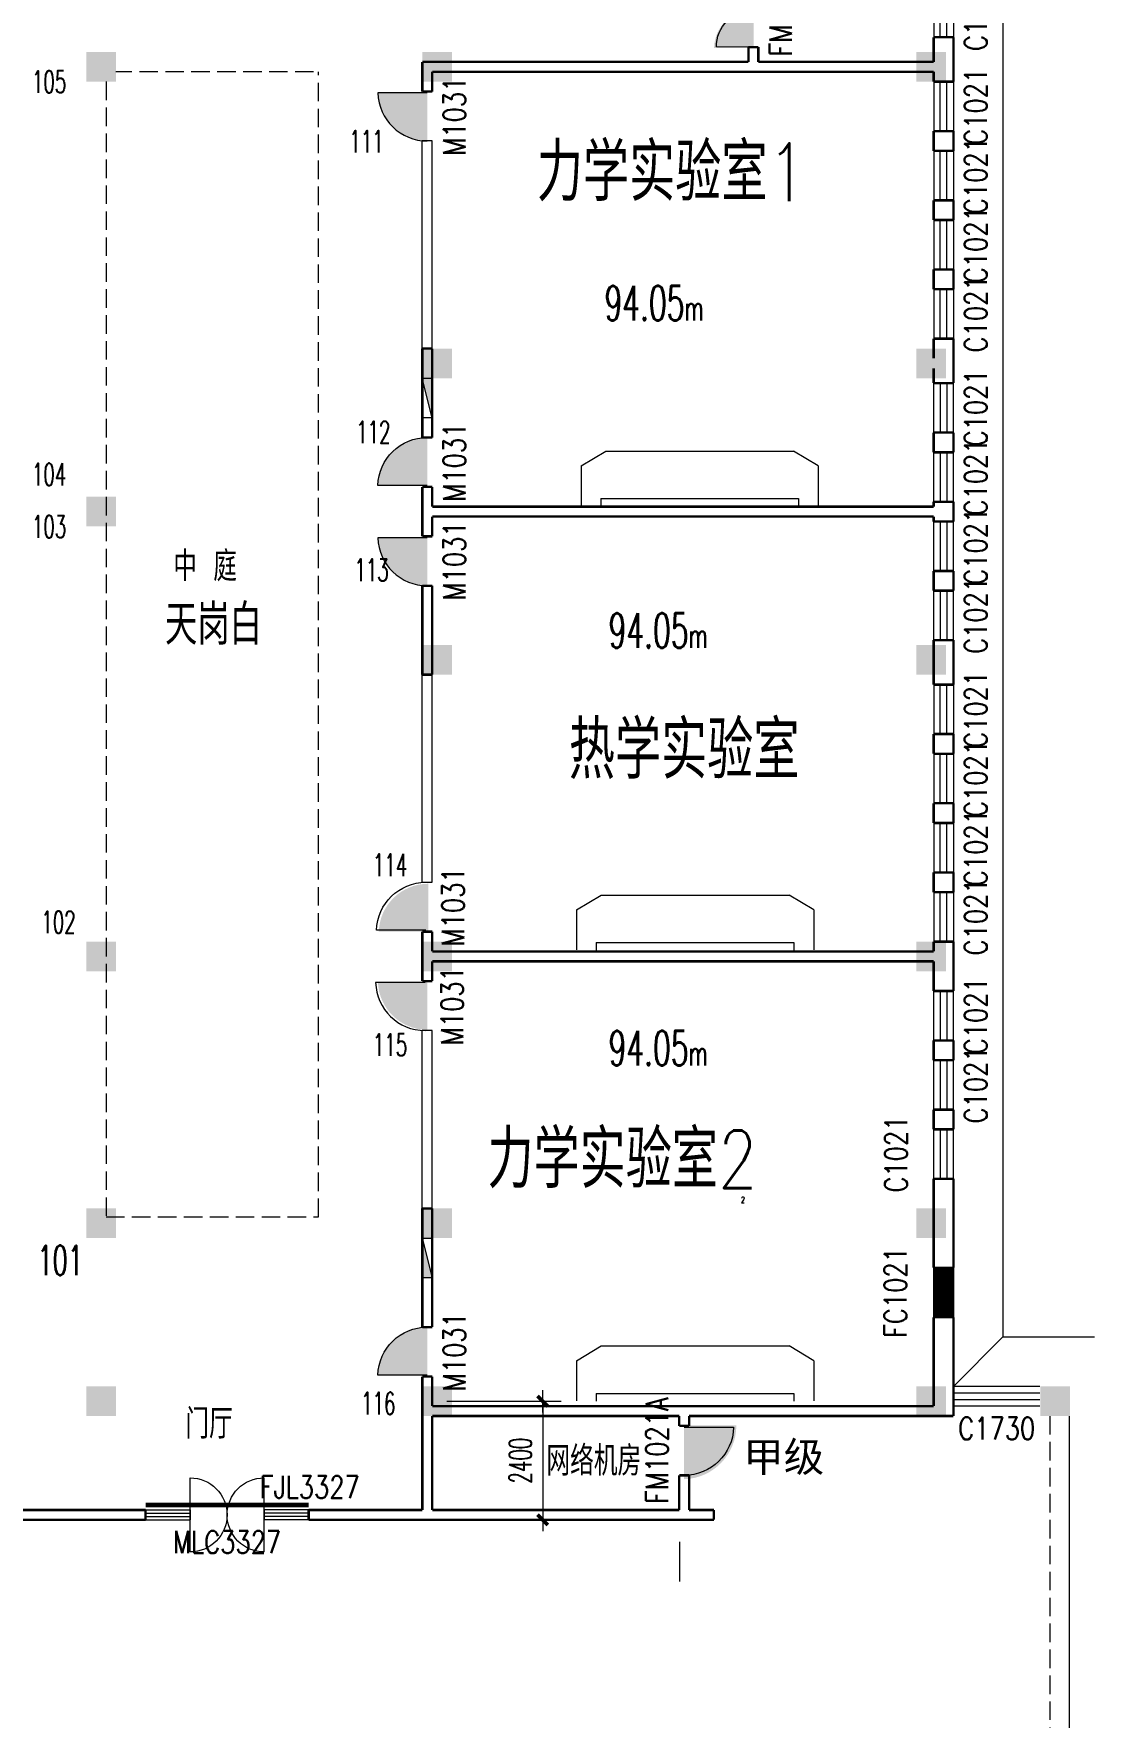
# Model space of a CAD drawing. Extents: x 1575758 to 1999219, y -897052 to -636879.
# Drawn here: x 1661343 to 1682808, y -694985 to -660918 of the extents above; entities that cross this region are included whole.
import ezdxf
from ezdxf.enums import TextEntityAlignment as Align

# ---------------------------------------------------------------- set-up
doc = ezdxf.new("R2010")
doc.units = 0
doc.header["$LTSCALE"] = 1500
doc.header["$MEASUREMENT"] = 0
doc.linetypes.add('DASH', pattern=[0.35, 0.25, -0.1])
doc.layers.get('0').update_dxf_attribs({"linetype": 'CONTINUOUS', "lineweight": 5})
doc.layers.get('DEFPOINTS').update_dxf_attribs({"linetype": 'CONTINUOUS', "lineweight": 5})
for name, color, linetype, lineweight in [('AXIS', 7, 'CONTINUOUS', 5), ('COLUMN', 7, 'CONTINUOUS', 5), ('PUB_TEXT', 7, 'CONTINUOUS', 5), ('U型玻璃', 7, 'CONTINUOUS', 5), ('WALL', 7, 'CONTINUOUS', 5), ('WINDOW', 7, 'CONTINUOUS', 0), ('WINDOW_TEXT', 7, 'CONTINUOUS', 5), ('我的', 7, 'CONTINUOUS', 5), ('散水', 7, 'CONTINUOUS', 5), ('消火栓', 7, 'CONTINUOUS', 5), ('看线', 7, 'CONTINUOUS', 5), ('虚线', 7, 'DASH', 5), ('防火卷帘', 7, 'CONTINUOUS', 5), ('防火卷帘名称', 7, 'CONTINUOUS', 5)]:
    doc.layers.add(name, color=color, linetype=linetype, lineweight=lineweight)
doc.layers.add('防火门', color=10, linetype='CONTINUOUS')
doc.layers.add('防盗门', color=180, linetype='CONTINUOUS')
doc.styles.add('_SIMPLEX', font='SIMPLEX.shx', dxfattribs={"width": 0.6})
doc.styles.add('DIM_FONT', font='romans.shx', dxfattribs={"width": 0.6})
doc.styles.add('H1', font='romans.shx', dxfattribs={"width": 1.2, "bigfont": 'hztxt.shx'})
doc.styles.add('HZ4', font='')
doc.styles.add('SIMPLEX', font='SIMPLEX.SHX', dxfattribs={"width": 0.6})
doc.styles.get('HZ4').set_extended_font_data('SimSun')
doc.dimstyles.new('NORMAL', dxfattribs={"dimscale": 1.5, "dimtxt": 300, "dimasz": 1, "dimexe": 250, "dimexo": 300, "dimgap": 150, "dimtad": 1, "dimdec": 0, "dimdsep": 46, "dimtxsty": 'DIM_FONT', "dimblk1": '_DIMX', "dimblk2": '_DIMX', "dimsah": 1, "dimcen": 2.5, "dimdle": 0.3, "dimclrd": 256, "dimclre": 256, "dimclrt": 256, "dimadec": 0, "dimazin": 0, "dimtfac": 1, "dimtdec": 0, "dimtix": 1, "dimtmove": 2, "dimatfit": 3, "dimldrblk": '_DIMX', "dimfxl": 1, "dimtvp": 1, "dimtolj": 1, "dimtzin": 0, "dimlwd": -1, "dimlwe": -1, "dimarcsym": 0})

# ---------------------------------------------------------------- blocks, each defined once
blk = doc.blocks.new('_DIMX')
blk.add_line((-150, 0), (150, 0))
at = {"const_width": 50}
blk.add_lwpolyline([(-70, -70), (70, 70)], dxfattribs=at)
blk = doc.blocks.new('*D379')
at = {"layer": 'AXIS'}
for p, q in [((1669702, -688591), (1672019, -688591)), ((1671644, -688592), (1671644, -690989)), ((1669702, -690991), (1672019, -690991))]:
    blk.add_line(p, q, dxfattribs=at)
at = {"layer": 'DEFPOINTS', "color": 0, "lineweight": 5}
for p in [(1669252, -688591), (1669252, -690991), (1671644, -690991)]:
    blk.add_point(p, dxfattribs=at)
at = {"layer": 'AXIS', "xscale": 1.5, "yscale": 1.5, "zscale": 1.5}
for p, rotation in [((1671644, -688591), 90), ((1671644, -690991), 270)]:
    blk.add_blockref('_DIMX', p, dxfattribs=dict(at, rotation=rotation))
at = {"layer": 'AXIS', "insert": (1671194, -689791), "char_height": 450, "attachment_point": 5, "rotation": 90, "style": 'DIM_FONT'}
blk.add_mtext('\\A1;2400', dxfattribs=at)
blk = doc.blocks.new('M_A2ZXL')
blk.add_line((-0.472, 0), (-0.472, -1))
blk.add_arc((-0.5, 0), 1, 271.6231, 0)
blk = doc.blocks.new('_FZH')
blk.add_solid([(0.5, -0.5), (-0.5, -0.5), (0.5, 0.5), (-0.5, 0.5)])
blk = doc.blocks.new('M_A3PTU')
for p, q in [((-0.5, 0), (-0.499, -0.498)), ((0.5, 0), (0.499, -0.498))]:
    blk.add_line(p, q)
for centre, start, end in [((-0.498, -0.001), 269.885, 0.0763), ((0.498, -0.001), 179.9237, 270.115)]:
    blk.add_arc(centre, 0.498, start, end)
blk = doc.blocks.new('M_A10JJG')
for p, q in [((-0.5, -0.5), (-0.5, 0.5)), ((0.5, -0.5), (0.5, 0.5))]:
    blk.add_line(p, q)
for centre, start, end in [((-0.5, 0), 270, 90), ((0.5, 0), 90, 270)]:
    blk.add_arc(centre, 0.5, start, end)
blk = doc.blocks.new('A$C68C06AB7')
at = {"layer": '消火栓'}
blk.add_hatch(color=256, dxfattribs=at).paths.add_polyline_path([(800, 200), (0, 200), (800, 0)])
blk.add_line((0, 200), (800, 0), dxfattribs=at)
blk.add_lwpolyline([(0, 200), (0, 0), (800, 0), (800, 200)], close=True, dxfattribs=at)
blk = doc.blocks.new('_WBLK')
for p, q in [((-0.5, 0.5), (0.5, 0.5)), ((0.5, 0.167), (-0.5, 0.167)), ((0.5, -0.167), (-0.5, -0.167)), ((-0.5, -0.5), (0.5, -0.5))]:
    blk.add_line(p, q)
at = {"layer": 'WINDOW_TEXT', "style": 'SIMPLEX', "flags": 9}
blk.add_attdef('A', text='', height=1, dxfattribs=at).set_placement((0, 1.5), align=Align.MIDDLE)

msp = doc.modelspace()

# ---------------------------------------------------------------- hatches: boundary and pattern name
at = {"layer": '我的', "lineweight": 5}
h = msp.add_hatch(dxfattribs=at)
h.set_pattern_fill('ANSI31', color=0, style=0)
h.set_pattern_definition([(45, (0, 0), (-0.088388347648, 0.088388347648), [])])
h.paths.add_polyline_path([(1679957.7, -685889.3), (1679824.4, -685889.3), (1679824.4, -686889.3), (1679957.7, -686889.3)])
h.paths.add_polyline_path([(1679824.4, -685889.3), (1679691.1, -685889.3), (1679691.1, -686889.3), (1679824.4, -686889.3)])
h.paths.add_polyline_path([(1679691.1, -685889.3), (1679557.7, -685889.3), (1679557.7, -686889.3), (1679691.1, -686889.3)])
at = {"layer": '防火门'}
for points in [[(1675911.3, -661205.3), (1675111.7, -661205.3, -0.4059403), (1675911.3, -660428)], [(1674505.1, -689078.4), (1674505.1, -690167, 0.4059403), (1675563.2, -689078.4)]]:
    msp.add_hatch(color=256, dxfattribs=at).paths.add_polyline_path(points)
at = {"layer": '防盗门'}
for points in [[(1669308, -662118.1), (1668308.4, -662118.1, 0.4059403), (1669308, -663089.8)], [(1669308, -670061.6), (1668308.4, -670061.6, -0.4059403), (1669308, -669089.9)], [(1669308, -671118.1), (1668308.4, -671118.1, 0.4059403), (1669308, -672089.8)], [(1669326.6, -679091.1), (1668327, -679091.1, -0.4059403), (1669326.6, -678119.4)], [(1669309.4, -680102.6), (1668309.8, -680102.6, 0.4059403), (1669309.4, -681074.3)], [(1669307.5, -688069.4), (1668307.9, -688069.4, -0.4059403), (1669307.5, -687097.7)]]:
    msp.add_hatch(color=256, dxfattribs=at).paths.add_polyline_path(points)

# ---------------------------------------------------------------- linework, layer by layer
at = {"layer": 'U型玻璃'}
for p, q in [((1669407.7, -663089.3), (1669207.7, -663089.3)), ((1669207.7, -667289.3), (1669207.7, -663089.3)), ((1669407.7, -667289.3), (1669407.7, -663089.3)), ((1669207.7, -678089.3), (1669207.7, -673889.3)), ((1669407.7, -678089.3), (1669407.7, -673889.3)), ((1669207.7, -678089.3), (1669407.7, -678089.3)), ((1669407.7, -681089.3), (1669207.7, -681089.3)), ((1669207.7, -684989.3), (1669207.7, -681089.3)), ((1669407.7, -684689.3), (1669407.7, -681089.3))]:
    msp.add_line(p, q, dxfattribs=at)
at = {"layer": 'U型玻璃', "const_width": 50}
for points in [[(1669407.7, -684689.3), (1669207.7, -684689.3)], [(1669407.7, -687089.3), (1669207.7, -687089.3)]]:
    msp.add_lwpolyline(points, dxfattribs=at)
at = {"layer": 'WALL'}
for p, q in [((1672420, -669665.3), (1672920, -669365.3)), ((1672920, -669365.3), (1676720, -669365.3)), ((1677220, -669665.3), (1676720, -669365.3)), ((1672420, -669665.3), (1672420, -670474.3)), ((1677220, -669665.3), (1677220, -670474.3)), ((1672820, -670324.3), (1676820, -670324.3)), ((1672820, -670324.3), (1672820, -670483.6)), ((1676820, -670324.3), (1676820, -670483.6)), ((1672329.6, -678649.2), (1672829.6, -678349.2)), ((1672829.6, -678349.2), (1676629.6, -678349.2)), ((1677129.6, -678649.2), (1676629.6, -678349.2)), ((1672329.6, -678649.2), (1672329.6, -679458.2)), ((1677129.6, -678649.2), (1677129.6, -679458.2)), ((1672729.6, -679308.2), (1676729.6, -679308.2)), ((1672729.6, -679308.2), (1672729.6, -679467.5)), ((1676729.6, -679308.2), (1676729.6, -679467.5)), ((1672329.6, -687770.9), (1672829.6, -687470.9)), ((1672829.6, -687470.9), (1676629.6, -687470.9)), ((1677129.6, -687770.9), (1676629.6, -687470.9)), ((1672329.6, -687770.9), (1672329.6, -688579.9)), ((1677129.6, -687770.9), (1677129.6, -688579.9)), ((1672729.6, -688429.9), (1676729.6, -688429.9)), ((1672729.6, -688429.9), (1672729.6, -688589.3)), ((1676729.6, -688429.9), (1676729.6, -688589.3)), ((1674413.9, -691433.9), (1674413.9, -692234))]:
    msp.add_line(p, q, dxfattribs=at)
at = {"layer": 'WALL', "const_width": 50}
for points in [[(1675807.7, -661189.3), (1676007.7, -661189.3)], [(1675807.7, -661489.3), (1675807.7, -661189.3)], [(1676007.7, -661489.3), (1676007.7, -661189.3)], [(1679957.7, -660989.3), (1679557.7, -660989.3)], [(1679557.7, -661489.3), (1679557.7, -660989.3)], [(1679957.7, -661889.3), (1679957.7, -660989.3)], [(1669207.7, -662089.3), (1669207.7, -661489.3)], [(1675807.7, -661489.3), (1669207.7, -661489.3)], [(1679557.7, -661489.3), (1676007.7, -661489.3)], [(1669407.7, -662089.3), (1669407.7, -661689.3)], [(1679557.7, -661689.3), (1669407.7, -661689.3)], [(1679557.7, -661889.3), (1679557.7, -661689.3)], [(1679557.7, -661889.3), (1679957.7, -661889.3)], [(1669407.7, -662089.3), (1669207.7, -662089.3)], [(1679557.7, -662889.3), (1679957.7, -662889.3)], [(1679557.7, -663289.3), (1679557.7, -662889.3)], [(1679957.7, -663289.3), (1679957.7, -662889.3)], [(1679557.7, -663289.3), (1679957.7, -663289.3)], [(1679557.7, -664289.3), (1679957.7, -664289.3)], [(1679557.7, -664689.3), (1679557.7, -664289.3)], [(1679957.7, -664689.3), (1679957.7, -664289.3)], [(1679557.7, -664689.3), (1679957.7, -664689.3)], [(1679557.7, -666089.3), (1679557.7, -665689.3)], [(1679557.7, -665689.3), (1679957.7, -665689.3)], [(1679957.7, -666089.3), (1679957.7, -665689.3)], [(1679557.7, -666089.3), (1679957.7, -666089.3)], [(1669207.7, -669089.3), (1669207.7, -667289.3)], [(1669207.7, -667289.3), (1669407.7, -667289.3)], [(1669407.7, -669089.3), (1669407.7, -667289.3)], [(1679557.7, -667489.3), (1679557.7, -667089.3)], [(1679557.7, -667089.3), (1679957.7, -667089.3)], [(1679957.7, -667989.3), (1679957.7, -667089.3)], [(1679557.7, -667989.3), (1679557.7, -667689.3)], [(1679557.7, -667989.3), (1679957.7, -667989.3)], [(1669207.7, -669089.3), (1669407.7, -669089.3)], [(1679557.7, -668989.3), (1679957.7, -668989.3)], [(1679557.7, -669389.3), (1679557.7, -668989.3)], [(1679957.7, -669389.3), (1679957.7, -668989.3)], [(1679557.7, -669389.3), (1679957.7, -669389.3)], [(1669207.7, -670089.3), (1669407.7, -670089.3)], [(1669207.7, -671089.3), (1669207.7, -670089.3)], [(1669407.7, -670489.3), (1669407.7, -670089.3)], [(1679557.7, -670489.3), (1679557.7, -670389.3)], [(1679557.7, -670389.3), (1679957.7, -670389.3)], [(1679957.7, -670789.3), (1679957.7, -670389.3)], [(1669407.7, -670489.3), (1679557.7, -670489.3)], [(1669407.7, -670689.3), (1669407.7, -671089.3)], [(1669407.7, -670689.3), (1679557.7, -670689.3)], [(1679557.7, -670789.3), (1679557.7, -670689.3)], [(1679557.7, -670789.3), (1679957.7, -670789.3)], [(1669207.7, -671089.3), (1669407.7, -671089.3)], [(1679557.7, -672189.3), (1679557.7, -671789.3)], [(1679557.7, -671789.3), (1679957.7, -671789.3)], [(1679957.7, -672189.3), (1679957.7, -671789.3)], [(1669207.7, -673889.3), (1669207.7, -672089.3)], [(1669207.7, -672089.3), (1669407.7, -672089.3)], [(1669407.7, -673889.3), (1669407.7, -672089.3)], [(1679557.7, -672189.3), (1679957.7, -672189.3)], [(1679557.7, -673189.3), (1679957.7, -673189.3)], [(1679557.7, -674089.3), (1679557.7, -673189.3)], [(1679957.7, -674089.3), (1679957.7, -673189.3)], [(1669407.7, -673889.3), (1669207.7, -673889.3)], [(1679957.7, -674089.3), (1679557.7, -674089.3)], [(1679957.7, -675089.3), (1679557.7, -675089.3)], [(1679557.7, -675489.3), (1679557.7, -675089.3)], [(1679957.7, -675489.3), (1679957.7, -675089.3)], [(1679957.7, -675489.3), (1679557.7, -675489.3)], [(1679957.7, -676489.3), (1679557.7, -676489.3)], [(1679557.7, -676889.3), (1679557.7, -676489.3)], [(1679957.7, -676889.3), (1679957.7, -676489.3)], [(1679557.7, -676889.3), (1679957.7, -676889.3)], [(1679557.7, -678289.3), (1679557.7, -677889.3)], [(1679557.7, -677889.3), (1679957.7, -677889.3)], [(1679957.7, -678289.3), (1679957.7, -677889.3)], [(1679957.7, -678289.3), (1679557.7, -678289.3)], [(1669207.7, -679089.3), (1669407.7, -679089.3)], [(1669207.7, -680089.3), (1669207.7, -679089.3)], [(1669407.7, -679489.3), (1669407.7, -679089.3)], [(1679957.7, -679289.3), (1679557.7, -679289.3)], [(1679557.7, -679489.3), (1679557.7, -679289.3)], [(1679957.7, -680289.3), (1679957.7, -679289.3)], [(1669407.7, -679489.3), (1679557.7, -679489.3)], [(1669407.7, -680089.3), (1669407.7, -679689.3)], [(1669407.7, -679689.3), (1679557.7, -679689.3)], [(1679557.7, -680289.3), (1679557.7, -679689.3)], [(1669407.7, -680089.3), (1669207.7, -680089.3)], [(1679557.7, -680289.3), (1679957.7, -680289.3)], [(1679557.7, -681689.3), (1679557.7, -681289.3)], [(1679557.7, -681289.3), (1679957.7, -681289.3)], [(1679957.7, -681689.3), (1679957.7, -681289.3)], [(1679557.7, -681689.3), (1679957.7, -681689.3)], [(1679557.7, -683089.3), (1679557.7, -682689.3)], [(1679557.7, -682689.3), (1679957.7, -682689.3)], [(1679957.7, -683089.3), (1679957.7, -682689.3)], [(1679557.7, -683089.3), (1679957.7, -683089.3)], [(1679557.7, -685889.3), (1679557.7, -684089.3)], [(1679557.7, -684089.3), (1679957.7, -684089.3)], [(1679957.7, -685889.3), (1679957.7, -684089.3)], [(1669407.7, -684689.3), (1669207.7, -684689.3)], [(1669207.7, -684689.3), (1669207.7, -687089.3)], [(1669407.7, -684689.3), (1669407.7, -687089.3)], [(1669207.7, -685289.3), (1669207.7, -685289.3)], [(1679557.7, -685889.3), (1679957.7, -685889.3)], [(1669407.7, -687089.3), (1669207.7, -687089.3)], [(1679557.7, -686889.3), (1679957.7, -686889.3)], [(1679557.7, -688689.3), (1679557.7, -686889.3)], [(1679957.7, -688889.3), (1679957.7, -686889.3)], [(1669207.7, -690789.3), (1669207.7, -688089.3)], [(1669407.7, -688089.3), (1669207.7, -688089.3)], [(1669407.7, -688689.3), (1669407.7, -688089.3)], [(1669407.7, -690789.3), (1669407.7, -688889.3)], [(1674407.7, -689089.3), (1674407.7, -688889.3)], [(1674407.7, -689089.3), (1674607.7, -689089.3)], [(1674607.7, -689089.3), (1674607.7, -688889.3)], [(1674407.7, -690089.3), (1674607.7, -690089.3)], [(1674407.7, -690789.3), (1674407.7, -690089.3)], [(1674607.7, -690789.3), (1674607.7, -690089.3)], [(1660407.8, -690789.3), (1663607.7, -690789.3)], [(1663607.7, -690789.3), (1663607.7, -690989.3)], [(1666907.7, -690789.3), (1669207.7, -690789.3)], [(1666907.7, -690789.3), (1666907.7, -690989.3)], [(1669407.7, -690789.3), (1674407.7, -690789.3)], [(1674607.7, -690789.3), (1675107.7, -690789.3)], [(1675107.7, -690789.3), (1675107.7, -690989.3)], [(1659707.7, -690989.3), (1663607.7, -690989.3)], [(1666907.7, -690989.3), (1675107.7, -690989.3)]]:
    msp.add_lwpolyline(points, dxfattribs=at)
at = {"layer": 'WALL', "lineweight": 100, "const_width": 50}
for points in [[(1669207.7, -685289.3), (1669207.7, -685289.3)], [(1679557.7, -688689.3), (1669407.7, -688689.3)], [(1674407.7, -688889.3), (1669407.7, -688889.3)], [(1679957.7, -688889.3), (1674607.7, -688889.3)]]:
    msp.add_lwpolyline(points, dxfattribs=at)
at = {"layer": 'WINDOW'}
for p, q in [((1663607.7, -690789.3), (1664507.7, -690789.3)), ((1663607.7, -690856.3), (1664507.7, -690856.3)), ((1664507.7, -690789.3), (1664507.7, -690989.3)), ((1666007.7, -690789.3), (1666007.7, -690989.3)), ((1666907.7, -690789.3), (1666007.7, -690789.3)), ((1666907.7, -690856.3), (1666007.7, -690856.3)), ((1663607.7, -690922.3), (1664507.7, -690922.3)), ((1663607.7, -690989.3), (1664507.7, -690989.3)), ((1666907.7, -690922.3), (1666007.7, -690922.3)), ((1666907.7, -690989.3), (1666007.7, -690989.3))]:
    msp.add_line(p, q, dxfattribs=at)
at = {"layer": '我的', "color": 0, "lineweight": 5}
msp.add_lwpolyline([(1679557.7, -685889.3), (1679957.7, -685889.3), (1679957.7, -686889.3), (1679557.7, -686889.3)], close=True, dxfattribs=at)
at = {"layer": '散水'}
msp.add_line((1680957.7, -687289.3), (1679957.7, -688289.3), dxfattribs=at)
msp.add_lwpolyline([(1669057.7, -652339.3), (1680957.7, -652339.3), (1680957.7, -687289.3), (1682807.8, -687289.3)], dxfattribs=at)
at = {"layer": '看线'}
msp.add_line((1682307.7, -698689.3), (1682307.7, -688889.3), dxfattribs=at)
at = {"layer": '虚线'}
for p, q in [((1662807.7, -661889.3), (1662807.7, -684860.7)), ((1667007.9, -661689.3), (1663007.7, -661689.3)), ((1667107.9, -684860.7), (1667107.9, -661689.3)), ((1662807.7, -684860.7), (1667107.9, -684860.7)), ((1681907.7, -688889.3), (1681907.7, -696089.3))]:
    msp.add_line(p, q, dxfattribs=at)
at = {"layer": '防火卷帘', "linetype": 'DASH', "const_width": 100}
msp.add_lwpolyline([(1663607.7, -690689.3), (1666907.7, -690689.3)], dxfattribs=at)

# ---------------------------------------------------------------- block references
at = {"layer": 'COLUMN', "xscale": 600, "yscale": 600, "zscale": 600}
for p in [(1662707.8, -661589.3), (1669507.8, -661589.3), (1679507.7, -661589.3), (1669507.7, -667589.3), (1679507.7, -667589.3), (1662707.7, -670589.3), (1669507.7, -673589.3), (1679507.7, -673589.3), (1662707.7, -679589.3), (1669507.7, -679589.3), (1679507.7, -679589.3), (1662707.7, -684989.3), (1669507.7, -684989.3), (1679507.7, -684989.3), (1662707.7, -688589.3), (1662707.7, -688589.3), (1669507.7, -688589.3), (1679507.7, -688589.3), (1682016.7, -688589.3)]:
    msp.add_blockref('_FZH', p, dxfattribs=at)
at = {"layer": 'WINDOW'}
ref = msp.add_blockref('M_A3PTU', (1675907.7, -660439.3), dxfattribs=dict(at, xscale=1500, yscale=-1500, zscale=1500, rotation=90))
ref.add_attrib('A', 'FM1521', dxfattribs={"layer": 'WINDOW_TEXT', "height": 450, "rotation": 90, "style": '_SIMPLEX', "width": 0.8, "flags": 8}).set_placement((1676457.7, -660439.3), align=Align.MIDDLE)
ref = msp.add_blockref('_WBLK', (1679757.7, -660489.3), dxfattribs=dict(at, xscale=1000, yscale=399.9999999785796, zscale=1000, rotation=270))
ref.add_attrib('A', 'C1021', dxfattribs={"layer": 'WINDOW_TEXT', "height": 450, "rotation": 90, "style": '_SIMPLEX', "width": 0.8, "flags": 8}).set_placement((1680407.7, -660489.3), align=Align.MIDDLE)
ref = msp.add_blockref('M_A2ZXL', (1669307.7, -662589.3), dxfattribs=dict(at, xscale=1000, yscale=1000, zscale=1000, rotation=270))
ref.add_attrib('A', 'M1031', dxfattribs={"layer": 'WINDOW_TEXT', "height": 450, "rotation": 90, "style": '_SIMPLEX', "width": 0.8, "flags": 8}).set_placement((1669857.7, -662589.3, -360295.4), align=Align.MIDDLE)
ref = msp.add_blockref('_WBLK', (1679757.7, -662389.3), dxfattribs=dict(at, xscale=1000, yscale=399.9999999795109, zscale=1000, rotation=270))
ref.add_attrib('A', 'C1021', dxfattribs={"layer": 'WINDOW_TEXT', "height": 450, "rotation": 90, "style": '_SIMPLEX', "width": 0.8, "flags": 8}).set_placement((1680407.7, -662389.3), align=Align.MIDDLE)
ref = msp.add_blockref('_WBLK', (1679757.7, -663789.3), dxfattribs=dict(at, xscale=1000, yscale=399.9999999792781, zscale=1000, rotation=270))
ref.add_attrib('A', 'C1021', dxfattribs={"layer": 'WINDOW_TEXT', "height": 450, "rotation": 90, "style": '_SIMPLEX', "width": 0.8, "flags": 8}).set_placement((1680407.7, -663789.3), align=Align.MIDDLE)
ref = msp.add_blockref('_WBLK', (1679757.7, -665189.3), dxfattribs=dict(at, xscale=1000, yscale=399.9999999799766, zscale=1000, rotation=270))
ref.add_attrib('A', 'C1021', dxfattribs={"layer": 'WINDOW_TEXT', "height": 450, "rotation": 90, "style": '_SIMPLEX', "width": 0.8, "flags": 8}).set_placement((1680407.7, -665189.3), align=Align.MIDDLE)
ref = msp.add_blockref('_WBLK', (1679757.7, -666589.3), dxfattribs=dict(at, xscale=1000, yscale=399.9999999795109, zscale=1000, rotation=270))
ref.add_attrib('A', 'C1021', dxfattribs={"layer": 'WINDOW_TEXT', "height": 450, "rotation": 90, "style": '_SIMPLEX', "width": 0.8, "flags": 8}).set_placement((1680407.7, -666589.3), align=Align.MIDDLE)
ref = msp.add_blockref('_WBLK', (1679757.7, -668489.3), dxfattribs=dict(at, xscale=-1000, yscale=399.9999999795109, zscale=1000, rotation=270))
ref.add_attrib('A', 'C1021', dxfattribs={"layer": 'WINDOW_TEXT', "height": 450, "rotation": 90, "style": '_SIMPLEX', "width": 0.8, "flags": 8}).set_placement((1680407.7, -668489.3), align=Align.MIDDLE)
ref = msp.add_blockref('M_A2ZXL', (1669307.7, -669589.3), dxfattribs=dict(at, xscale=-1000, yscale=1000, zscale=1000, rotation=270))
ref.add_attrib('A', 'M1031', dxfattribs={"layer": 'WINDOW_TEXT', "height": 450, "rotation": 90, "style": '_SIMPLEX', "width": 0.8, "flags": 8}).set_placement((1669857.7, -669589.3), align=Align.MIDDLE)
ref = msp.add_blockref('_WBLK', (1679757.7, -669889.3), dxfattribs=dict(at, xscale=-1000, yscale=399.9999999799766, zscale=1000, rotation=270))
ref.add_attrib('A', 'C1021', dxfattribs={"layer": 'WINDOW_TEXT', "height": 450, "rotation": 90, "style": '_SIMPLEX', "width": 0.8, "flags": 8}).set_placement((1680407.7, -669889.3), align=Align.MIDDLE)
ref = msp.add_blockref('_WBLK', (1679757.7, -671289.3), dxfattribs=dict(at, xscale=-1000, yscale=399.9999999792781, zscale=1000, rotation=270))
ref.add_attrib('A', 'C1021', dxfattribs={"layer": 'WINDOW_TEXT', "height": 450, "rotation": 90, "style": '_SIMPLEX', "width": 0.8, "flags": 8}).set_placement((1680407.7, -671289.3), align=Align.MIDDLE)
ref = msp.add_blockref('M_A2ZXL', (1669307.7, -671589.3), dxfattribs=dict(at, xscale=1000, yscale=1000, zscale=1000, rotation=270))
ref.add_attrib('A', 'M1031', dxfattribs={"layer": 'WINDOW_TEXT', "height": 450, "rotation": 90, "style": '_SIMPLEX', "width": 0.8, "flags": 8}).set_placement((1669857.7, -671589.3), align=Align.MIDDLE)
ref = msp.add_blockref('_WBLK', (1679757.7, -672689.3), dxfattribs=dict(at, xscale=-1000, yscale=399.9999999795109, zscale=1000, rotation=270))
ref.add_attrib('A', 'C1021', dxfattribs={"layer": 'WINDOW_TEXT', "height": 450, "rotation": 90, "style": '_SIMPLEX', "width": 0.8, "flags": 8}).set_placement((1680407.7, -672689.3), align=Align.MIDDLE)
ref = msp.add_blockref('_WBLK', (1679757.7, -674589.3), dxfattribs=dict(at, xscale=1000, yscale=399.9999999795109, zscale=1000, rotation=270))
ref.add_attrib('A', 'C1021', dxfattribs={"layer": 'WINDOW_TEXT', "height": 450, "rotation": 90, "style": '_SIMPLEX', "width": 0.8, "flags": 8}).set_placement((1680407.7, -674589.3), align=Align.MIDDLE)
ref = msp.add_blockref('_WBLK', (1679757.7, -675989.3), dxfattribs=dict(at, xscale=1000, yscale=399.9999999792781, zscale=1000, rotation=270))
ref.add_attrib('A', 'C1021', dxfattribs={"layer": 'WINDOW_TEXT', "height": 450, "rotation": 90, "style": '_SIMPLEX', "width": 0.8, "flags": 8}).set_placement((1680407.7, -675989.3), align=Align.MIDDLE)
ref = msp.add_blockref('_WBLK', (1679757.7, -677389.3), dxfattribs=dict(at, xscale=1000, yscale=399.9999999799766, zscale=1000, rotation=270))
ref.add_attrib('A', 'C1021', dxfattribs={"layer": 'WINDOW_TEXT', "height": 450, "rotation": 90, "style": '_SIMPLEX', "width": 0.8, "flags": 8}).set_placement((1680407.7, -677389.3), align=Align.MIDDLE)
ref = msp.add_blockref('M_A2ZXL', (1669280.3, -678589.3), dxfattribs=dict(at, xscale=-1000, yscale=1000, zscale=1000, rotation=270))
ref.add_attrib('A', 'M1031', dxfattribs={"layer": 'WINDOW_TEXT', "height": 450, "rotation": 90, "style": '_SIMPLEX', "width": 0.8, "flags": 8}).set_placement((1669830.3, -678589.3), align=Align.MIDDLE)
ref = msp.add_blockref('_WBLK', (1679757.7, -678789.3), dxfattribs=dict(at, xscale=1000, yscale=399.9999999795109, zscale=1000, rotation=270))
ref.add_attrib('A', 'C1021', dxfattribs={"layer": 'WINDOW_TEXT', "height": 450, "rotation": 90, "style": '_SIMPLEX', "width": 0.8, "flags": 8}).set_placement((1680407.7, -678789.3), align=Align.MIDDLE)
ref = msp.add_blockref('M_A2ZXL', (1669263.1, -680589.3), dxfattribs=dict(at, xscale=1000, yscale=1000, zscale=1000, rotation=270))
ref.add_attrib('A', 'M1031', dxfattribs={"layer": 'WINDOW_TEXT', "height": 450, "rotation": 90, "style": '_SIMPLEX', "width": 0.8, "flags": 8}).set_placement((1669813.1, -680589.3, -360295.4), align=Align.MIDDLE)
ref = msp.add_blockref('_WBLK', (1679757.7, -680789.3), dxfattribs=dict(at, xscale=-1000, yscale=399.999999997206, zscale=1000, rotation=270))
ref.add_attrib('A', 'C1021', dxfattribs={"layer": 'WINDOW_TEXT', "height": 450, "rotation": 90, "style": '_SIMPLEX', "width": 0.8, "flags": 8}).set_placement((1680407.7, -680789.3), align=Align.MIDDLE)
ref = msp.add_blockref('_WBLK', (1679757.7, -682189.3), dxfattribs=dict(at, xscale=-1000, yscale=399.9999999976717, zscale=1000, rotation=270))
ref.add_attrib('A', 'C1021', dxfattribs={"layer": 'WINDOW_TEXT', "height": 450, "rotation": 90, "style": '_SIMPLEX', "width": 0.8, "flags": 8}).set_placement((1680407.7, -682189.3), align=Align.MIDDLE)
ref = msp.add_blockref('_WBLK', (1679757.7, -683589.3), dxfattribs=dict(at, xscale=-1000, yscale=399.9999999976717, zscale=1000, rotation=270))
ref.add_attrib('A', 'C1021', dxfattribs={"layer": 'WINDOW_TEXT', "height": 450, "rotation": 90, "style": '_SIMPLEX', "width": 0.8, "flags": 8}).set_placement((1678794.1, -683589.3), align=Align.MIDDLE)
ref = msp.add_blockref('_WBLK', (1679757.7, -686389.3), dxfattribs=dict(at, xscale=-1000, yscale=399.999999997206, zscale=1000, rotation=270))
ref.add_attrib('A', 'FC1021', dxfattribs={"layer": 'WINDOW_TEXT', "height": 450, "rotation": 90, "style": '_SIMPLEX', "width": 0.8, "flags": 8}).set_placement((1678782.3, -686389.3), align=Align.MIDDLE)
ref = msp.add_blockref('M_A2ZXL', (1669307.7, -687589.3), dxfattribs=dict(at, xscale=-1000, yscale=1000, zscale=1000, rotation=270))
ref.add_attrib('A', 'M1031', dxfattribs={"layer": 'WINDOW_TEXT', "height": 450, "rotation": 90, "style": '_SIMPLEX', "width": 0.8, "flags": 8}).set_placement((1669857.7, -687589.3, -360295.4), align=Align.MIDDLE)
ref = msp.add_blockref('_WBLK', (1680832.7, -688489.3), dxfattribs=dict(at, xscale=1749.999999999997, yscale=399.9997610937571, zscale=1750, rotation=180.000029315999))
ref.add_attrib('A', 'C1730', dxfattribs={"layer": 'WINDOW_TEXT', "height": 450, "rotation": 0.00003, "style": '_SIMPLEX', "width": 0.8, "flags": 8}).set_placement((1680832.7, -689139.3), align=Align.MIDDLE)
ref = msp.add_blockref('M_A2ZXL', (1674507.7, -689589.3), dxfattribs=dict(at, xscale=-1000, yscale=1000, zscale=1000, rotation=90))
ref.add_attrib('A', 'FM1021A', dxfattribs={"layer": 'WINDOW_TEXT', "height": 450, "rotation": 90, "style": '_SIMPLEX', "width": 0.8, "flags": 8}).set_placement((1673957.7, -689589.3), align=Align.MIDDLE)
ref = msp.add_blockref('M_A10JJG', (1665257.7, -690889.3), dxfattribs=dict(at, xscale=-1500, yscale=1500, zscale=1500))
ref.add_attrib('A', 'MLC3327', dxfattribs={"layer": 'WINDOW_TEXT', "height": 450, "style": '_SIMPLEX', "width": 0.8, "flags": 8}).set_placement((1665257.7, -691439.3, -360295.4), align=Align.MIDDLE)
at = {"layer": '消火栓', "xscale": -1}
for p, rotation in [((1669207.7, -668689.3), 270), ((1669407.7, -685290.1), 90)]:
    msp.add_blockref('A$C68C06AB7', p, dxfattribs=dict(at, rotation=rotation))

# ---------------------------------------------------------------- texts
at = {"layer": 'PUB_TEXT', "style": 'H1', "width": 0.8}
for s, p in [('中 庭', (1664167.5, -671996.2)), ('门厅', (1664412.2, -689346.7)), ('网络机房', (1671718.7, -690097))]:
    msp.add_text(s, height=600, dxfattribs=at).set_placement(p)
at = {"layer": 'PUB_TEXT', "insert": (1675734.7, -684451.8), "char_height": 120, "width": 491, "attachment_point": 3, "style": 'DIM_FONT'}
msp.add_mtext('2', dxfattribs=at)
at = {"layer": '我的', "lineweight": 0, "style": 'H1', "width": 0.8}
for s, height, p in [('力学实验室1', 1166.4, (1671526.7, -664305.7)), ('天岗白', 816.48, (1664000.8, -673283.8)), ('热学实验室', 1166.4, (1672173.5, -675996.6)), ('力学实验室2', 1166.4, (1670526.4, -684277.1))]:
    msp.add_text(s, height=height, dxfattribs=at).set_placement(p)
at = {"layer": '我的', "color": 0, "lineweight": 5, "attachment_point": 1, "style": 'DIM_FONT'}
for s, insert, char_height, width in [('105', (1661307.4, -661667.6), 450, 1894.64), ('111', (1667731.6, -662875.6), 450, 1894.64), ('{\\H1.4x;\\C3;94.05\\H0.7143x;m}', (1672894.4, -666020.8), 500, 2855.56), ('112', (1667867.7, -668757.1), 450, 1894.64), ('104', (1661307.4, -669611), 450, 1894.64), ('103', (1661307.4, -670667.6), 450, 1894.64), ('113', (1667833.7, -671544.9), 450, 1894.64), ('{\\H1.4x;\\C3;94.05\\H0.7143x;m}', (1672977.3, -672646.8), 500, 2855.56), ('114', (1668207.6, -677515.3), 450, 1894.64), ('102', (1661498.6, -678671.6), 450, 1894.64), ('115', (1668207.6, -681153), 450, 1894.64), ('{\\H1.4x;\\C3;94.05\\H0.7143x;m}', (1672977.3, -681094.8), 500, 2855.56), ('101', (1661417.6, -685437.8), 600, 1894.64), ('116', (1667969.1, -688408.9), 450, 1894.64)]:
    msp.add_mtext(s, dxfattribs=dict(at, insert=insert, char_height=char_height, width=width))
at = {"layer": '防火卷帘名称', "style": '_SIMPLEX', "width": 0.8}
msp.add_text('FJL3327', height=450, dxfattribs=at).set_placement((1665921.5, -690551.4))
at = {"layer": '防火门', "insert": (1675704.5, -689414.7), "char_height": 600, "width": 511116, "attachment_point": 1, "style": 'HZ4'}
msp.add_mtext('甲级', dxfattribs=at)

# ---------------------------------------------------------------- dimensions: what is measured, and where the dimension line sits
at = {"layer": 'AXIS'}
dim = msp.add_linear_dim(base=(1671644.1, -690990.8), p1=(1669252.2, -688590.8), p2=(1669252.2, -690990.8), angle=90, dimstyle='NORMAL', dxfattribs=at)
dim.commit()
dim.dimension.update_dxf_attribs({"geometry": '*D379', "text_midpoint": (1671194.1, -689790.8)})

doc.saveas('drawing.dxf')
